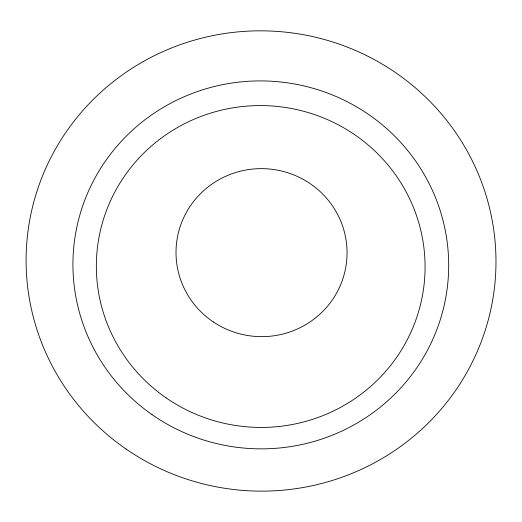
<?xml version="1.0" encoding="UTF-8"?>
<svg xmlns="http://www.w3.org/2000/svg" width="522" height="522" viewBox="0 0 522 522"><rect width="100%" height="100%" fill="white"/><g stroke="black" fill="none" stroke-linecap="round" stroke-linejoin="round"><path stroke-width="0.78" d="M152.006 414.605A187.894 183.966 3.4 0 0 447.856 282.617A187.894 183.966 3.4 0 0 182.563 97.431A187.894 183.966 3.4 0 0 152.006 414.605M125.985 448.985A234.959 230.137 3.4 0 0 495.052 281.965A234.959 230.137 3.4 0 0 162.081 52.004A234.959 230.137 3.4 0 0 125.985 448.985M213.433 321.996A85.53 83.996 3.4 0 0 346.823 259.003A85.53 83.996 3.4 0 0 224.343 176.919A85.53 83.996 3.4 0 0 213.433 321.996M166.159 397.908A164.378 160.913 3.4 0 0 424.419 281.267A164.378 160.913 3.4 0 0 191.554 120.347A164.378 160.913 3.4 0 0 166.159 397.908"/></g></svg>
